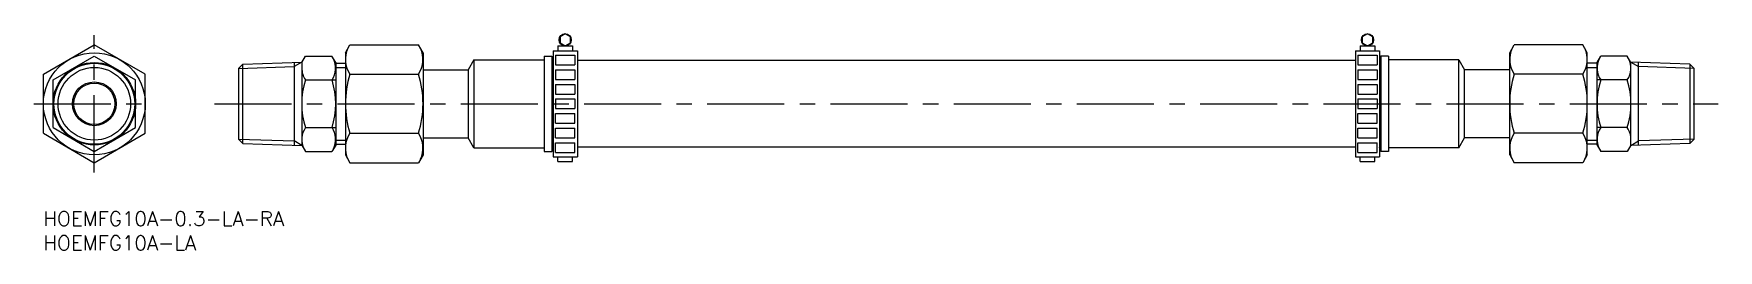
# Model space of a CAD drawing. Extents: x -2 to 345, y -8 to 37.
import ezdxf

# ---------------------------------------------------------------- set-up
doc = ezdxf.new("R2010")
doc.units = 0
doc.header["$LTSCALE"] = 0.5
doc.linetypes.add('CENTER', pattern=[50.8, 31.75, -6.35, 6.35, -6.35])
for name, color, linetype in [('MSM_CENTER', 1, 'CENTER'), ('MSM_CONTINUOUS', 7, 'CONTINUOUS'), ('MSM_NARROW', 5, 'CONTINUOUS'), ('MSM_PART_NUMBER', 7, 'CONTINUOUS')]:
    doc.layers.add(name, color=color, linetype=linetype)
doc.styles.get("Standard").update_dxf_attribs({"font": 'txt.shx', "height": 3, "bigfont": 'bigfont.shx'})

# ---------------------------------------------------------------- blocks, each defined once
blk = doc.blocks.new('*U13')
at = {"layer": 'MSM_PART_NUMBER'}
blk.add_text('HOEMFG10A-0.3-LA-RA', height=3, dxfattribs=at).set_placement((0, -3))
blk = doc.blocks.new('*U14')
at = {"layer": 'MSM_PART_NUMBER'}
blk.add_text('HOEMFG10A-LA', height=3, dxfattribs=at).set_placement((0, -8))

msp = doc.modelspace()

# ---------------------------------------------------------------- linework, layer by layer
at = {"layer": 'MSM_CENTER'}
for p, q in [((10.5, 8), (10.5, 36.25)), ((-2, 22.12), (23, 22.12)), ((35.25, 22.12), (345.25, 22.12))]:
    msp.add_line(p, q, dxfattribs=at)
at = {"layer": 'MSM_CONTINUOUS'}
for p, q in [((107.57, 36.52), (106.49, 35.9)), ((106.49, 35.9), (106.49, 34.65)), ((108.65, 35.9), (107.57, 36.52)), ((108.65, 34.65), (108.65, 35.9)), ((272.94, 36.52), (271.85, 35.9)), ((271.85, 35.9), (271.85, 34.65)), ((274.02, 35.9), (272.94, 36.52)), ((274.02, 34.65), (274.02, 35.9)), ((0, 28.19), (10.5, 34.25)), ((2, 27.03), (10.5, 31.94)), ((21, 28.19), (10.5, 34.25)), ((10.5, 31.94), (19, 27.03)), ((53.25, 30.62), (54.01, 31.94)), ((54.01, 31.94), (59.49, 31.94)), ((60.25, 30.62), (59.49, 31.94)), ((62.25, 32.62), (63.19, 34.25)), ((62.25, 32.62), (62.25, 11.62)), ((63.19, 34.25), (77.31, 34.25)), ((78.25, 32.62), (77.31, 34.25)), ((78.25, 32.62), (78.25, 11.62)), ((103.25, 31.92), (104.83, 31.92)), ((103.25, 31.92), (103.25, 12.32)), ((104.83, 31.92), (105.07, 31.02)), ((104.83, 31.92), (104.83, 12.32)), ((105.07, 33.02), (110.07, 33.02)), ((105.07, 33.02), (105.07, 11.22)), ((105.57, 32.12), (109.57, 32.12)), ((105.57, 32.12), (105.57, 30.12)), ((106.07, 34.02), (109.07, 34.02)), ((106.07, 34.02), (106.07, 33.02)), ((106.49, 34.65), (107.57, 34.02)), ((107.57, 34.02), (108.65, 34.65)), ((109.07, 34.02), (109.07, 33.02)), ((109.57, 32.12), (109.57, 30.12)), ((110.07, 33.02), (110.07, 11.22)), ((270.44, 33.02), (275.44, 33.02)), ((270.44, 33.02), (270.44, 11.22)), ((270.94, 32.12), (274.94, 32.12)), ((270.94, 32.12), (270.94, 30.12)), ((271.44, 34.02), (274.44, 34.02)), ((271.44, 34.02), (271.44, 33.02)), ((271.85, 34.65), (272.94, 34.02)), ((272.94, 34.02), (274.02, 34.65)), ((274.44, 34.02), (274.44, 33.02)), ((274.94, 32.12), (274.94, 30.12)), ((275.44, 33.02), (275.44, 11.22)), ((275.68, 31.92), (275.44, 31.02)), ((277.25, 31.92), (275.68, 31.92)), ((275.68, 31.92), (275.68, 12.32)), ((277.25, 31.92), (277.25, 12.32)), ((302.25, 32.62), (303.19, 34.25)), ((302.25, 11.62), (302.25, 32.62)), ((317.31, 34.25), (303.19, 34.25)), ((318.25, 32.62), (317.31, 34.25)), ((318.25, 11.62), (318.25, 32.62)), ((320.25, 30.62), (321.01, 31.94)), ((326.49, 31.94), (321.01, 31.94)), ((327.25, 30.62), (326.49, 31.94)), ((0, 16.06), (0, 28.19)), ((21, 16.06), (21, 28.19)), ((41.14, 30.26), (40.25, 29.38)), ((40.25, 29.38), (40.25, 14.87)), ((41.14, 30.26), (53.25, 30.69)), ((41.14, 13.98), (41.14, 30.26)), ((51.67, 30.63), (51.67, 13.62)), ((53.25, 30.69), (53.25, 13.56)), ((60.25, 30.62), (60.25, 13.62)), ((60.25, 30.46), (62.25, 30.46)), ((63.19, 28.19), (77.31, 28.19)), ((78.25, 29.12), (87.57, 29.12)), ((88.75, 31.17), (87.57, 29.12)), ((87.57, 29.12), (87.57, 15.12)), ((88.75, 31.17), (88.75, 13.07)), ((88.75, 31.17), (103.25, 31.17)), ((105.57, 30.12), (109.57, 30.12)), ((105.57, 29.12), (109.57, 29.12)), ((105.57, 29.12), (105.57, 27.12)), ((109.57, 29.12), (109.57, 27.12)), ((270.44, 31.02), (110.07, 31.02)), ((270.94, 30.12), (274.94, 30.12)), ((270.94, 29.12), (274.94, 29.12)), ((270.94, 29.12), (270.94, 27.12)), ((274.94, 29.12), (274.94, 27.12)), ((291.75, 31.17), (277.25, 31.17)), ((291.75, 13.07), (291.75, 31.17)), ((291.75, 31.17), (292.94, 29.12)), ((292.94, 15.12), (292.94, 29.12)), ((302.25, 29.12), (292.94, 29.12)), ((317.31, 28.19), (303.19, 28.19)), ((320.25, 30.46), (318.25, 30.46)), ((320.25, 13.62), (320.25, 30.62)), ((339.37, 30.26), (327.25, 30.69)), ((327.25, 13.56), (327.25, 30.69)), ((328.83, 13.62), (328.83, 30.63)), ((339.37, 30.26), (339.37, 13.98)), ((339.37, 30.26), (340.25, 29.38)), ((340.25, 14.87), (340.25, 29.38)), ((2, 17.22), (2, 27.03)), ((19, 17.22), (19, 27.03)), ((54.01, 27.03), (60.25, 27.03)), ((105.57, 27.12), (109.57, 27.12)), ((105.57, 26.12), (109.57, 26.12)), ((105.57, 26.12), (105.57, 24.12)), ((109.57, 26.12), (109.57, 24.12)), ((270.94, 27.12), (274.94, 27.12)), ((270.94, 26.12), (274.94, 26.12)), ((270.94, 26.12), (270.94, 24.12)), ((274.94, 26.12), (274.94, 24.12)), ((326.49, 27.03), (320.25, 27.03)), ((105.57, 24.12), (109.57, 24.12)), ((105.57, 23.12), (109.57, 23.12)), ((105.57, 23.12), (105.57, 21.12)), ((105.57, 21.12), (109.57, 21.12)), ((109.57, 23.12), (109.57, 21.12)), ((270.94, 24.12), (274.94, 24.12)), ((270.94, 23.12), (274.94, 23.12)), ((270.94, 23.12), (270.94, 21.12)), ((270.94, 21.12), (274.94, 21.12)), ((274.94, 23.12), (274.94, 21.12)), ((105.57, 20.12), (109.57, 20.12)), ((105.57, 18.12), (105.57, 20.12)), ((105.57, 18.12), (109.57, 18.12)), ((109.57, 18.12), (109.57, 20.12)), ((270.94, 20.12), (274.94, 20.12)), ((270.94, 18.12), (270.94, 20.12)), ((270.94, 18.12), (274.94, 18.12)), ((274.94, 18.12), (274.94, 20.12)), ((0, 16.06), (10.5, 10)), ((2, 17.22), (10.5, 12.31)), ((10.5, 12.31), (19, 17.22)), ((10.5, 10), (21, 16.06)), ((41.14, 13.98), (40.25, 14.87)), ((41.14, 13.98), (53.25, 13.56)), ((54.01, 17.22), (60.25, 17.22)), ((63.19, 16.06), (77.31, 16.06)), ((78.25, 15.12), (87.57, 15.12)), ((88.75, 13.07), (87.57, 15.12)), ((105.57, 17.12), (109.57, 17.12)), ((105.57, 15.12), (105.57, 17.12)), ((105.57, 15.12), (109.57, 15.12)), ((105.57, 14.12), (109.57, 14.12)), ((105.57, 12.12), (105.57, 14.12)), ((109.57, 15.12), (109.57, 17.12)), ((109.57, 12.12), (109.57, 14.12)), ((270.94, 17.12), (274.94, 17.12)), ((270.94, 15.12), (270.94, 17.12)), ((270.94, 15.12), (274.94, 15.12)), ((270.94, 14.12), (274.94, 14.12)), ((270.94, 12.12), (270.94, 14.12)), ((274.94, 15.12), (274.94, 17.12)), ((274.94, 12.12), (274.94, 14.12)), ((291.75, 13.07), (292.94, 15.12)), ((302.25, 15.12), (292.94, 15.12)), ((317.31, 16.06), (303.19, 16.06)), ((326.49, 17.22), (320.25, 17.22)), ((339.37, 13.98), (327.25, 13.56)), ((339.37, 13.98), (340.25, 14.87)), ((53.25, 13.62), (54.01, 12.31)), ((54.01, 12.31), (59.49, 12.31)), ((60.25, 13.62), (59.49, 12.31)), ((60.25, 13.79), (62.25, 13.79)), ((62.25, 11.62), (63.19, 10)), ((78.25, 11.62), (77.31, 10)), ((88.75, 13.07), (103.25, 13.07)), ((103.25, 12.32), (104.83, 12.32)), ((104.83, 12.32), (105.07, 13.22)), ((105.07, 11.22), (110.07, 11.22)), ((105.57, 12.12), (109.57, 12.12)), ((106.07, 10.22), (106.07, 11.22)), ((109.07, 10.22), (109.07, 11.22)), ((270.44, 13.22), (110.07, 13.22)), ((270.44, 11.22), (275.44, 11.22)), ((270.94, 12.12), (274.94, 12.12)), ((271.44, 10.22), (271.44, 11.22)), ((274.44, 10.22), (274.44, 11.22)), ((275.68, 12.32), (275.44, 13.22)), ((277.25, 12.32), (275.68, 12.32)), ((291.75, 13.07), (277.25, 13.07)), ((302.25, 11.62), (303.19, 10)), ((318.25, 11.62), (317.31, 10)), ((320.25, 13.79), (318.25, 13.79)), ((320.25, 13.62), (321.01, 12.31)), ((326.49, 12.31), (321.01, 12.31)), ((327.25, 13.62), (326.49, 12.31)), ((63.19, 10), (77.31, 10)), ((106.07, 10.22), (109.07, 10.22)), ((271.44, 10.22), (274.44, 10.22)), ((317.31, 10), (303.19, 10))]:
    msp.add_line(p, q, dxfattribs=at)
for centre, radius in [((107.57, 35.27), 1.25), ((272.94, 35.27), 1.25), ((10.5, 22.12), 10.5), ((10.5, 22.12), 8.5), ((10.5, 22.12), 8.33), ((10.5, 22.12), 4.5), ((10.5, 22.12), 4.25)]:
    msp.add_circle(centre, radius, dxfattribs=at)
for centre, radius, start, end in [((55.91, 29.49), 4.34, 325.6158, 25.6158), ((67.62, 31.22), 5.37, 154.3842, 214.3842), ((72.88, 31.22), 5.37, 325.6158, 25.6158), ((307.62, 31.22), 5.37, 154.3842, 214.3842), ((312.88, 31.22), 5.37, 325.6158, 25.6158), ((324.6, 29.49), 4.34, 154.3842, 214.3842), ((322.91, 29.49), 4.34, 325.6158, 25.6158), ((57.6, 29.49), 4.34, 180, 214.3842), ((82.31, 22.12), 20.06, 162.412, 197.588), ((58.19, 22.12), 20.06, 342.412, 17.588), ((322.31, 22.12), 20.06, 162.412, 197.588), ((298.19, 22.12), 20.06, 342.412, 17.588), ((69.49, 22.12), 16.24, 162.412, 197.588), ((44.01, 22.12), 16.24, 342.412, 17.588), ((336.49, 22.12), 16.24, 162.412, 197.588), ((311.01, 22.12), 16.24, 342.412, 17.588), ((57.6, 14.76), 4.34, 145.6158, 205.6158), ((55.91, 14.76), 4.34, 334.3842, 34.3842), ((67.62, 13.03), 5.37, 145.6158, 205.6158), ((72.88, 13.03), 5.37, 334.3842, 34.3842), ((307.62, 13.03), 5.37, 145.6158, 205.6158), ((312.88, 13.03), 5.37, 334.3842, 34.3842), ((324.6, 14.76), 4.34, 145.6158, 205.6158), ((322.91, 14.76), 4.34, 0, 34.3842)]:
    msp.add_arc(centre, radius, start, end, dxfattribs=at)
at = {"layer": 'MSM_NARROW'}
for p, q in [((40.25, 29.38), (51.67, 29.78)), ((53.25, 30.69), (51.67, 29.78)), ((60.25, 29.6), (62.25, 29.6)), ((318.25, 29.6), (320.25, 29.6)), ((327.25, 30.69), (328.83, 29.78)), ((340.25, 29.38), (328.83, 29.78)), ((40.25, 14.87), (51.67, 14.47)), ((53.25, 13.56), (51.67, 14.47)), ((60.25, 14.65), (62.25, 14.65)), ((318.25, 14.65), (320.25, 14.65)), ((327.25, 13.56), (328.83, 14.47)), ((340.25, 14.87), (328.83, 14.47))]:
    msp.add_line(p, q, dxfattribs=at)
msp.add_circle((10.5, 22.12), 7.47, dxfattribs=at)

# ---------------------------------------------------------------- block references
at = {"layer": 'MSM_CONTINUOUS'}
for name in ['*U13', '*U14']:
    msp.add_blockref(name, (0, 0), dxfattribs=at)

doc.saveas('drawing.dxf')
